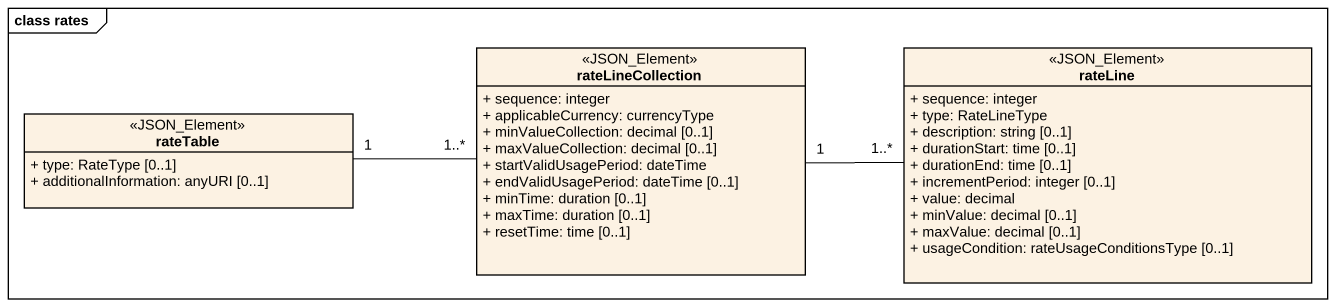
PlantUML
@startuml
mainframe class rates
hide circle
hide empty members
skinparam classAttributeIconSize 0
class rateLineCollection <<JSON_Element>> {
  + sequence: integer
  + applicableCurrency: currencyType
  + minValueCollection: decimal [0..1]
  + maxValueCollection: decimal [0..1]
  + startValidUsagePeriod: dateTime
  + endValidUsagePeriod: dateTime [0..1]
  + minTime: duration [0..1]
  + maxTime: duration [0..1]
  + resetTime: time [0..1]
}
class rateLine <<JSON_Element>> {
  + sequence: integer
  + type: RateLineType
  + description: string [0..1]
  + durationStart: time [0..1]
  + durationEnd: time [0..1]
  + incrementPeriod: integer [0..1]
  + value: decimal
  + minValue: decimal [0..1]
  + maxValue: decimal [0..1]
  + usageCondition: rateUsageConditionsType [0..1]
}
class rateTable <<JSON_Element>> {
  + type: RateType [0..1]
  + additionalInformation: anyURI [0..1]
}
rateLineCollection "1" -right- "1..*" rateLine
rateTable "1" -right- "1..*" rateLineCollection
@enduml
